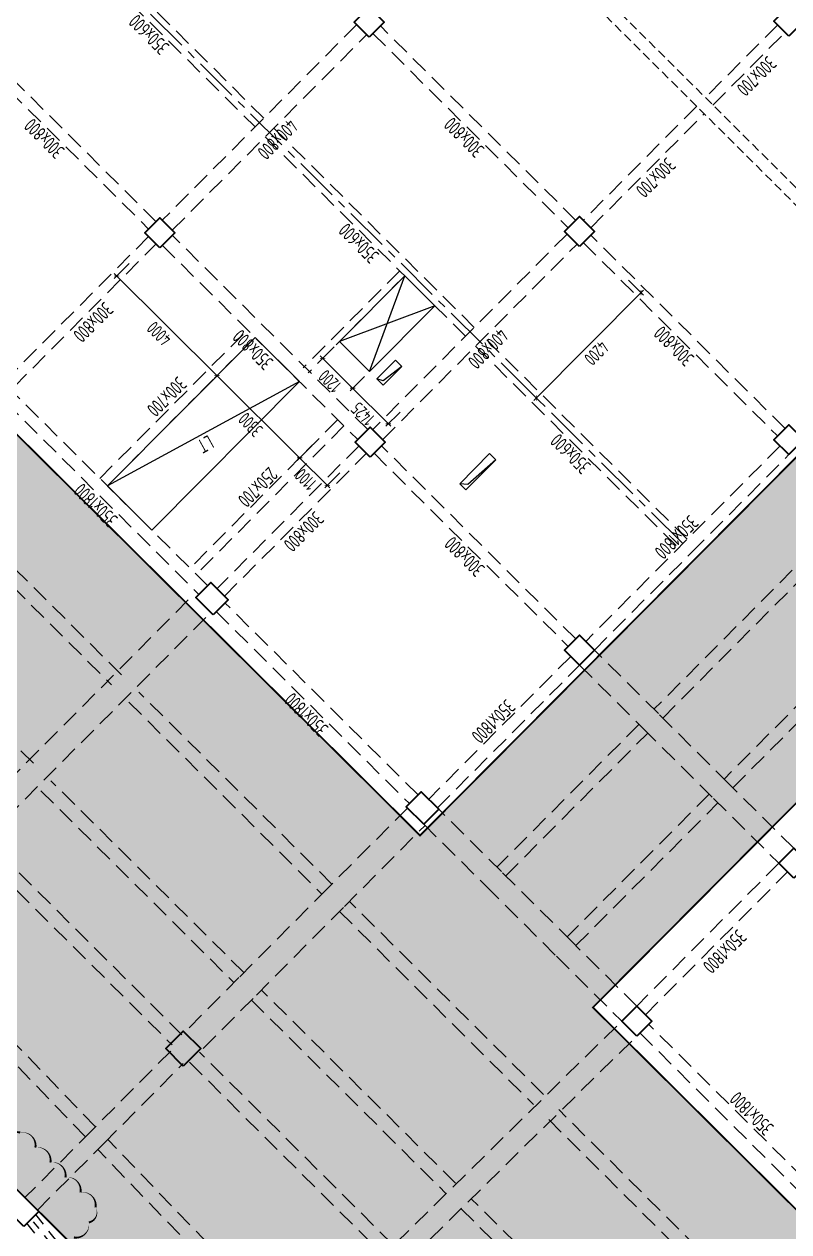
# Model space of a CAD drawing. Extents: x 517450926 to 520131079, y 3499134486 to 3500888201.
# Drawn here: x 518861568 to 518883207, y 3499950166 to 3499984341 of the extents above; entities that cross this region are included whole.
import ezdxf
from ezdxf.enums import TextEntityAlignment as Align

# ---------------------------------------------------------------- set-up
doc = ezdxf.new("R2010")
doc.units = 0
doc.header["$LTSCALE"] = 1000
doc.header["$MEASUREMENT"] = 0
for name, pattern in [('CENTER', [2, 1.25, -0.25, 0.25, -0.25]), ('DASHED', [0.75, 0.5, -0.25]), ('DASHED2', [0.375, 0.25, -0.125])]:
    doc.linetypes.add(name, pattern=pattern)
doc.layers.get('0').update_dxf_attribs({"linetype": 'CONTINUOUS'})
doc.layers.get('Defpoints').update_dxf_attribs({"color": 2, "linetype": 'CONTINUOUS'})
doc.layers.add('0_修订云线', color=1, linetype='CONTINUOUS', plot=False)
for name, color, linetype in [('S_AXIS', 8, 'CENTER'), ('S_AXIS_DIMS', 3, 'CONTINUOUS'), ('S_BEAM', 4, 'DASHED'), ('S_BEAM_SECD', 5, 'DASHED'), ('S_BEAM_SECD_TEXT_HORZ', 9, 'CONTINUOUS'), ('S_BEAM_TEXT_HORZ', 7, 'CONTINUOUS'), ('S_BEAM_TEXT_VERT', 41, 'CONTINUOUS'), ('S_COLU_BELW_DASH', 40, 'DASHED'), ('S_FLOR_ENHN', 91, 'DASHED'), ('S_HOLE', 201, 'CONTINUOUS'), ('S_PLAN_HACH', 254, 'CONTINUOUS'), ('S_STAR', 243, 'CONTINUOUS'), ('S_WALL_BELW_DASH', 40, 'DASHED2')]:
    doc.layers.add(name, color=color, linetype=linetype)
doc.styles.add('TH-STYLE3', font='tssdeng.shx', dxfattribs={"width": 0.7, "bigfont": 'tssdchn.shx'})
doc.styles.add('样式 1', font='Tssdeng.shx', dxfattribs={"width": 0.7, "bigfont": 'Tssdchn.shx'})
doc.dimstyles.new('TSSD_100_100', dxfattribs={"dimtxt": 375, "dimasz": 100, "dimexe": 100, "dimexo": 0, "dimgap": 125, "dimtad": 1, "dimdec": 1, "dimdsep": 46, "dimtxsty": 'TH-STYLE3', "dimblk": 'ARCHTICK', "dimcen": -100, "dimdle": 100, "dimclrt": 7, "dimadec": 0, "dimazin": 0, "dimtfac": 1, "dimtdec": 1, "dimtix": 1, "dimtmove": 2, "dimatfit": 3, "dimldrblk": 'ARCHTICK', "dimfxl": 0, "dimtolj": 1, "dimtzin": 0, "dimarcsym": 0})

# ---------------------------------------------------------------- blocks, each defined once
blk = doc.blocks.new('_ArchTick')
at = {"color": 0, "const_width": 0.25}
blk.add_lwpolyline([(-0.53, -0.53), (0.53, 0.53)], dxfattribs=at)
blk = doc.blocks.new('*D359')
at = {"layer": 'Defpoints', "color": 0, "transparency": 16777216}
for p in [(518864902, 3499977931), (518867738, 3499975110), (518867025, 3499974393)]:
    blk.add_point(p, dxfattribs=at)
at = {"layer": 'S_AXIS_DIMS', "color": 0, "lineweight": -2, "transparency": 16777216}
for p, q in [((518864541, 3499977569), (518864118, 3499977143)), ((518864118, 3499977285), (518867096, 3499974323)), ((518867377, 3499974748), (518866954, 3499974323))]:
    blk.add_line(p, q, dxfattribs=at)
at = {"layer": 'S_AXIS_DIMS', "color": 0, "lineweight": -2, "transparency": 16777216, "xscale": 100, "yscale": 100, "zscale": 100}
for p, rotation in [((518864189, 3499977214), 135.1572922659513), ((518867025, 3499974393), 315.1572922659514)]:
    blk.add_blockref('_ArchTick', p, dxfattribs=dict(at, rotation=rotation))
at = {"layer": 'S_AXIS_DIMS', "color": 7, "transparency": 16777216, "insert": (518865386, 3499975582), "char_height": 375, "attachment_point": 5, "rotation": 135.1573, "style": 'TH-STYLE3'}
blk.add_mtext('\\A1;4000', dxfattribs=at)
blk = doc.blocks.new('*D360')
at = {"layer": 'Defpoints', "color": 0, "transparency": 16777216}
for p in [(518867738, 3499975110), (518870636, 3499973345, 0), (518869365, 3499972066)]:
    blk.add_point(p, dxfattribs=at)
at = {"layer": 'S_AXIS_DIMS', "color": 0, "lineweight": -2, "transparency": 16777216}
for p, q in [((518867377, 3499974748), (518866954, 3499974323)), ((518866954, 3499974464), (518869436, 3499971996)), ((518869717, 3499972421), (518869294, 3499971995))]:
    blk.add_line(p, q, dxfattribs=at)
at = {"layer": 'S_AXIS_DIMS', "color": 0, "lineweight": -2, "transparency": 16777216, "xscale": 100, "yscale": 100, "zscale": 100}
for p, rotation in [((518867025, 3499974393), 135.1572922659514), ((518869365, 3499972066), 315.1572922659514)]:
    blk.add_blockref('_ArchTick', p, dxfattribs=dict(at, rotation=rotation))
at = {"layer": 'S_AXIS_DIMS', "color": 7, "transparency": 16777216, "insert": (518867974, 3499973008), "char_height": 375, "attachment_point": 5, "rotation": 135.1573, "style": 'TH-STYLE3'}
blk.add_mtext('\\A1;3300', dxfattribs=at)
blk = doc.blocks.new('*D361')
at = {"layer": 'Defpoints', "color": 0, "transparency": 16777216}
for p in [(518870636, 3499973345, 0), (518871311, 3499972463), (518870145, 3499971291)]:
    blk.add_point(p, dxfattribs=at)
at = {"layer": 'S_AXIS_DIMS', "color": 0, "lineweight": -2, "transparency": 16777216}
for p, q in [((518869717, 3499972421), (518869294, 3499971995)), ((518869294, 3499972137), (518870216, 3499971220)), ((518870497, 3499971645), (518870074, 3499971220))]:
    blk.add_line(p, q, dxfattribs=at)
at = {"layer": 'S_AXIS_DIMS', "color": 0, "lineweight": -2, "transparency": 16777216, "xscale": 100, "yscale": 100, "zscale": 100}
for p, rotation in [((518869365, 3499972066), 135.1572922659514), ((518870145, 3499971291), 315.1572922659514)]:
    blk.add_blockref('_ArchTick', p, dxfattribs=dict(at, rotation=rotation))
at = {"layer": 'S_AXIS_DIMS', "color": 7, "transparency": 16777216, "insert": (518869534, 3499971457), "char_height": 375, "attachment_point": 5, "rotation": 135.1573, "style": 'TH-STYLE3'}
blk.add_mtext('\\A1;1100', dxfattribs=at)
blk = doc.blocks.new('*D364')
at = {"layer": 'Defpoints', "color": 0, "transparency": 16777216}
for p in [(518877498, 3499978259), (518874536, 3499975281), (518876062, 3499973764)]:
    blk.add_point(p, dxfattribs=at)
at = {"layer": 'S_AXIS_DIMS', "color": 0, "lineweight": -2, "transparency": 16777216}
for p, q in [((518878669, 3499977094), (518879095, 3499976671)), ((518879094, 3499976813), (518875991, 3499973693)), ((518875707, 3499974116), (518876133, 3499973693))]:
    blk.add_line(p, q, dxfattribs=at)
at = {"layer": 'S_AXIS_DIMS', "color": 0, "lineweight": -2, "transparency": 16777216, "xscale": 100, "yscale": 100, "zscale": 100}
for p, rotation in [((518879024, 3499976742), 45.15729226595135), ((518876062, 3499973764), 225.1572922659514)]:
    blk.add_blockref('_ArchTick', p, dxfattribs=dict(at, rotation=rotation))
at = {"layer": 'S_AXIS_DIMS', "color": 7, "transparency": 16777216, "insert": (518877764, 3499975032), "char_height": 375, "attachment_point": 5, "rotation": 225.1573, "style": 'TH-STYLE3'}
blk.add_mtext('\\A1;4200', dxfattribs=at)
blk = doc.blocks.new('*D366')
at = {"layer": 'Defpoints', "color": 0, "transparency": 16777216}
for p in [(518841216, 3500002495), (518850749, 3499998586), (518848873, 3499995536), (518849511, 3499994669), (518922555, 3499921602)]:
    blk.add_point(p, dxfattribs=at)
at = {"layer": 'S_AXIS_DIMS', "color": 0, "lineweight": -2, "transparency": 16777216}
blk.add_arc((518849409, 3499994347), 1304, 72.4599, 135.1573, dxfattribs=at)
at = {"layer": 'S_AXIS_DIMS', "color": 0, "lineweight": -2, "transparency": 16777216, "xscale": 100, "yscale": 100, "zscale": 100}
for p, rotation in [((518849802, 3499995591), 342.4599091324877), ((518848484, 3499995267), 225.157292263152)]:
    blk.add_blockref('_ArchTick', p, dxfattribs=dict(at, rotation=rotation))
at = {"layer": 'S_AXIS_DIMS', "color": 7, "transparency": 16777216, "insert": (518849172, 3499995310), "char_height": 375, "attachment_point": 5, "rotation": 193.8086, "style": 'TH-STYLE3'}
blk.add_mtext('\\A1;63°', dxfattribs=at)
blk = doc.blocks.new('*D367')
at = {"layer": 'Defpoints', "color": 0, "transparency": 16777216}
for p in [(518857026, 3500004543), (518867350, 3500004217), (518861854, 3499999972), (518862766, 3499999891), (518845965, 3499982714)]:
    blk.add_point(p, dxfattribs=at)
at = {"layer": 'S_AXIS_DIMS', "color": 0, "lineweight": -2, "transparency": 16777216}
blk.add_arc((518862922, 3499999765), 1088, 140.9833, 225.1573, dxfattribs=at)
at = {"layer": 'S_AXIS_DIMS', "color": 0, "lineweight": -2, "transparency": 16777216, "xscale": 100, "yscale": 100, "zscale": 100}
for p, rotation in [((518862077, 3500000450), 50.98325537806863), ((518862155, 3499998994), 315.1572922634125)]:
    blk.add_blockref('_ArchTick', p, dxfattribs=dict(at, rotation=rotation))
at = {"layer": 'S_AXIS_DIMS', "color": 7, "transparency": 16777216, "insert": (518861524, 3499999690), "char_height": 375, "attachment_point": 5, "rotation": 93.0703, "style": 'TH-STYLE3'}
blk.add_mtext('\\A1;84°', dxfattribs=at)
blk = doc.blocks.new('*D368')
at = {"layer": 'Defpoints', "color": 0, "transparency": 16777216}
for p in [(518870344, 3499975214), (518871195, 3499974368), (518870866, 3499974037)]:
    blk.add_point(p, dxfattribs=at)
at = {"layer": 'S_AXIS_DIMS', "color": 0, "lineweight": -2, "transparency": 16777216}
for p, q in [((518869944, 3499974953), (518870937, 3499973966)), ((518870344, 3499975214), (518869945, 3499974812)), ((518871195, 3499974368), (518870795, 3499973966))]:
    blk.add_line(p, q, dxfattribs=at)
at = {"layer": 'S_AXIS_DIMS', "color": 0, "lineweight": -2, "transparency": 16777216, "xscale": 100, "yscale": 100, "zscale": 100}
for p, rotation in [((518870015, 3499974883), 135.1572922659513), ((518870866, 3499974037), 315.1572922659514)]:
    blk.add_blockref('_ArchTick', p, dxfattribs=dict(at, rotation=rotation))
at = {"layer": 'S_AXIS_DIMS', "color": 7, "transparency": 16777216, "insert": (518870220, 3499974238), "char_height": 375, "attachment_point": 5, "rotation": 135.1573, "style": 'TH-STYLE3'}
blk.add_mtext('\\A1;1200', dxfattribs=at)
blk = doc.blocks.new('*D369')
at = {"layer": 'Defpoints', "color": 0, "transparency": 16777216}
for p in [(518871195, 3499974368), (518872205, 3499973363), (518871876, 3499973032)]:
    blk.add_point(p, dxfattribs=at)
at = {"layer": 'S_AXIS_DIMS', "color": 0, "lineweight": -2, "transparency": 16777216}
for p, q in [((518871195, 3499974368), (518870795, 3499973966)), ((518870795, 3499974107), (518871947, 3499972961)), ((518872205, 3499973363), (518871806, 3499972961))]:
    blk.add_line(p, q, dxfattribs=at)
at = {"layer": 'S_AXIS_DIMS', "color": 0, "lineweight": -2, "transparency": 16777216, "xscale": 100, "yscale": 100, "zscale": 100}
for p, rotation in [((518870866, 3499974037), 135.1572922659513), ((518871876, 3499973032), 315.1572922659514)]:
    blk.add_blockref('_ArchTick', p, dxfattribs=dict(at, rotation=rotation))
at = {"layer": 'S_AXIS_DIMS', "color": 7, "transparency": 16777216, "insert": (518871151, 3499973313), "char_height": 375, "attachment_point": 5, "rotation": 135.1573, "style": 'TH-STYLE3'}
blk.add_mtext('\\A1;1425', dxfattribs=at)
blk = doc.blocks.new('*D385')
at = {"layer": 'Defpoints', "color": 0, "transparency": 16777216}
for p in [(518861770, 3499950533), (518869207, 3499946524), (518866652, 3499945183), (518866659, 3499944387), (518852740, 3499929966)]:
    blk.add_point(p, dxfattribs=at)
at = {"layer": 'S_AXIS_DIMS', "color": 0, "lineweight": -2, "transparency": 16777216}
blk.add_arc((518866847, 3499944151), 1050, 45.1573, 128.5025, dxfattribs=at)
at = {"layer": 'S_AXIS_DIMS', "color": 0, "lineweight": -2, "transparency": 16777216, "xscale": 100, "yscale": 100, "zscale": 100}
for p, rotation in [((518866193, 3499944973), 218.5024925639422), ((518867588, 3499944895), 315.1572922649478)]:
    blk.add_blockref('_ArchTick', p, dxfattribs=dict(at, rotation=rotation))
at = {"layer": 'S_AXIS_DIMS', "color": 7, "transparency": 16777216, "insert": (518866888, 3499944887), "char_height": 375, "attachment_point": 5, "rotation": 176.8299, "style": 'TH-STYLE3'}
blk.add_mtext('\\A1;83°', dxfattribs=at)

msp = doc.modelspace()

# ---------------------------------------------------------------- hatches: boundary and pattern name
at = {"layer": 'S_PLAN_HACH', "transparency": 33554636}
h = msp.add_hatch(dxfattribs=at)
h.set_pattern_fill('GRASS', color=256, scale=1200)
h.set_pattern_definition([(225.1573, (518630193.4, 3500156019.2), (3.2943, -1199.9955), [225, -1472.0563]), (180.1573, (518630193.4, 3500156019.2), (3.2943, -1199.9955), [225, -975]), (270.1573, (518630193.4, 3500156019.2), (1199.9955, 3.2943), [225, -975])])
h.paths.add_polyline_path([(518892544.8748, 3499885019.7634), (518939602.9066, 3499932336.881), (518853937.5881, 3500017533.1375), (518824544.1408, 3499987977.8597), (518807066.1688, 3500005360.1205), (518789401.5894, 3499987598.2858)])
h.paths.add_polyline_path([(518872771.3085, 3499961381.5195), (518891070.2863, 3499979781.2453), (518855015.3322, 3500015638.7799), (518847251.4884, 3500007832.191), (518838870.2522, 3499992276.2557), (518853244.8749, 3499977980.3415), (518854655.2008, 3499979398.4321)], flags=16)
h.paths.add_polyline_path([(518888567.9664, 3499899623.5165), (518900414.707, 3499911535.4813), (518891126.2134, 3499920773.1156), (518893488.5092, 3499923148.4174), (518869522.7777, 3499946982.9241), (518867654.0959, 3499945103.9541), (518861556.3062, 3499951168.3553), (518807066.174, 3500005360.1257), (518800155.5795, 3499998411.4796), (518821356.0322, 3499977327.1103), (518815432.6637, 3499971371.1297), (518847091.5418, 3499939885.6003), (518845116.4659, 3499937899.6503), (518870642.7117, 3499912514.413), (518873110.7821, 3499914996.0718)], flags=16)
h.paths.add_polyline_path([(518916413.0474, 3499917978.7417), (518934147.8949, 3499935811.2312), (518895398.5686, 3499974348.3849), (518877663.7211, 3499956515.8953), (518905351.3808, 3499928978.7204), (518905739.7801, 3499929369.2582), (518908505.0569, 3499926619.1228), (518908117.2173, 3499926229.1478)], flags=16)
h.paths.add_polyline_path([(518874117.2085, 3499912462.1235), (518872556.991, 3499914013.798), (518873050.605, 3499914510.1297), (518874610.8225, 3499912958.4552)], flags=16)
h.paths.add_polyline_path([(518845186.4337, 3499938395.4471), (518844122.8657, 3499939453.1915), (518845815.2551, 3499941154.8983), (518846878.823, 3499940097.1539)], flags=16)
h.paths.add_polyline_path([(518815855.7722, 3499971796.5679), (518801852.1079, 3499985723.5421), (518807352.3678, 3499991254.0846), (518821356.0321, 3499977327.1104)], flags=16)
h.paths.add_polyline_path([(518831979.7124, 3499945253.2983), (518814501.748, 3499962635.5655), (518819473.3335, 3499967634.5233), (518836951.3, 3499950252.2566)], flags=16)

# ---------------------------------------------------------------- linework, layer by layer
at = {"layer": '0_修订云线'}
msp.add_lwpolyline([(518858498.1603, 3499950104.8191, 0, 60, -0.52056705), (518858921.258, 3499950530.2463, 0, 60, -0.52056705), (518859344.3558, 3499950955.6734, 0, 60, -0.52056705), (518859767.4535, 3499951381.1006, 0, 60, -0.52056705), (518860190.5513, 3499951806.5278, 0, 60, -0.52056705), (518860613.649, 3499952231.955, 0, 60, -0.52056705), (518861036.7468, 3499952657.3822, 0, 60, -0.52056705), (518861460.1449, 3499952973.4101, 0, 60, -0.52056705), (518861885.572, 3499952550.3123, 0, 60, -0.52056705), (518862310.9992, 3499952127.2146, 0, 60, -0.52056705), (518862736.4264, 3499951704.1168, 0, 60, -0.52056705), (518863161.8536, 3499951281.0191, 0, 60, -0.52056705), (518863587.2808, 3499950857.9213, 0, 60, -0.52056705), (518863398.3361, 3499950433.137, 0, 60, -0.52056705), (518862975.2384, 3499950007.7098, 0, 60, -0.52056705)], format="xyseb", dxfattribs=at)
at = {"layer": 'S_AXIS'}
for p, q in [((518880208.6536, 3499969639.7738), (518843409.2019, 3500006237.7295)), ((518866659.0396, 3499944387.0419), (518861770.2209, 3499950532.5806))]:
    msp.add_line(p, q, dxfattribs=at)
at = {"layer": 'S_BEAM'}
for p, q in [((518868349.1914, 3499981681.1101), (518862712.2812, 3499987287.1554)), ((518862465.4741, 3499987038.9895), (518868102.3844, 3499981432.9443)), ((518865298.9618, 3499978755.8982), (518859768.4084, 3499984256.169)), ((518870975.9115, 3499984322.2921), (518865475.6408, 3499978791.7387)), ((518877178.311, 3499978788.5103), (518871647.7575, 3499984288.7811)), ((518882890.713, 3499984319.6461), (518880845.7223, 3499982263.3964)), ((518859556.8595, 3499984043.4554), (518865087.4129, 3499978543.1846)), ((518865759.2589, 3499978509.6736), (518871259.5296, 3499984040.2269)), ((518871436.2087, 3499984076.0675), (518876966.7621, 3499978575.7967)), ((518881058.4359, 3499982051.8475), (518883103.4266, 3499984108.0972)), ((518880598.9153, 3499982015.2305), (518877390.4422, 3499978789.0927)), ((518877603.1558, 3499978577.5438), (518880811.6289, 3499981803.6816)), ((518868386.0025, 3499981150.8791), (518874058.365, 3499975509.5757)), ((518874305.172, 3499975757.7416), (518868632.8095, 3499981399.045)), ((518871290.2003, 3499972867.9817), (518865759.64, 3499978368.2456)), ((518876931.8921, 3499978398.9235), (518871431.6214, 3499972868.3702)), ((518883098.8394, 3499972900.3999), (518877603.7382, 3499978365.4125)), ((518865087.9953, 3499978331.0534), (518861068.5666, 3499974289.4951)), ((518861281.2802, 3499974077.9462), (518865300.7089, 3499978119.5045)), ((518865477.5749, 3499978084.6275), (518871008.1351, 3499972584.3636)), ((518871715.2395, 3499972586.305), (518877215.5102, 3499978116.8584)), ((518877392.1893, 3499978152.6989), (518882887.2905, 3499972687.6863)), ((518872197.1213, 3499977360.6281), (518869464.601, 3499974613.0635)), ((518872338.9304, 3499977219.5955), (518869606.4101, 3499974472.0309)), ((518863710.2415, 3499971485.9863, 0.0448), (518867888.3302, 3499975687.0782, 0.0448)), ((518863922.9553, 3499971274.4376, 0.0432), (518868101.0441, 3499975475.5296, -0.0315)), ((518880332.0572, 3499969763.8567), (518874588.7901, 3499975475.6764)), ((518874341.9831, 3499975227.5106), (518880085.2501, 3499969515.6909)), ((518861052.6809, 3499973635.3716), (518866512.3333, 3499968205.6206)), ((518866759.1404, 3499968453.7865), (518861299.4879, 3499973883.5375)), ((518870440.8982, 3499973148.4932, 0.0179), (518866262.8083, 3499968947.4002, 0.004)), ((518870618.1597, 3499972972.2027, 0.0143), (518866440.0698, 3499968771.1096, 0.0143)), ((518871043.9759, 3499972407.6848), (518867024.5473, 3499968366.1266)), ((518877175.4708, 3499966944.4193), (518871680.3696, 3499972409.4319)), ((518882958.7773, 3499972405.0388), (518877458.5065, 3499966874.4854)), ((518867237.2609, 3499968154.5777), (518871256.6895, 3499972196.136)), ((518871468.8207, 3499972196.7183), (518876963.9219, 3499966731.7057)), ((518880456.8195, 3499969392.9668), (518883206.9432, 3499972158.2318)), ((518877706.6724, 3499966627.6783), (518880456.8195, 3499969392.9668)), ((518872715.1212, 3499962530.4181), (518867255.4723, 3499967960.1726)), ((518867008.6652, 3499967712.0068), (518872468.3141, 3499962282.2523)), ((518877035.4088, 3499966449.0581), (518873015.9802, 3499962407.4998)), ((518873264.146, 3499962160.6928), (518877283.5747, 3499966202.2511)), ((518882920.4848, 3499960596.2058), (518878901.0561, 3499956554.6475)), ((518879149.222, 3499956307.8405), (518883168.6506, 3499960349.3988)), ((518878991.531, 3499955794.7534), (518884451.1799, 3499950364.9989)), ((518884697.987, 3499950613.1647), (518879238.338, 3499956042.9193)), ((518866534.799, 3499944262.1173), (518861645.9803, 3499950407.656)), ((518866783.2803, 3499944511.9665), (518861894.4615, 3499950657.5052))]:
    msp.add_line(p, q, dxfattribs=at)
at = {"layer": 'S_BEAM_SECD'}
for p, q in [((518864320.6287, 3499965930.9619), (518858860.9798, 3499971360.7164)), ((518858578.9135, 3499971077.0993), (518864038.5624, 3499965647.3448)), ((518884890.9265, 3499970483.4691), (518879390.6564, 3499964952.9151)), ((518879638.8222, 3499964706.108), (518885139.0924, 3499970236.6621)), ((518861829.0349, 3499963425.6697), (518856369.386, 3499968855.4242)), ((518886876.2543, 3499968509.012), (518881375.9835, 3499962978.4586)), ((518860042.112, 3499961841.5876), (518866353.3081, 3499968187.4819)), ((518881624.1494, 3499962731.6516), (518887124.4202, 3499968262.205)), ((518860538.4437, 3499961347.9736), (518866849.6399, 3499967693.8679)), ((518879514.7195, 3499964829.5313), (518877706.6724, 3499966627.6783)), ((518877283.5746, 3499966202.2512), (518879091.6217, 3499964404.1041)), ((518870276.6212, 3499960007.5815), (518864816.9604, 3499965437.3478)), ((518864534.8942, 3499965153.7308), (518869994.5561, 3499959723.9633)), ((518881500.0466, 3499962855.0748), (518879514.7592, 3499964829.4918)), ((518878967.5587, 3499964527.4878), (518874948.1295, 3499960485.9281)), ((518879091.6614, 3499964404.0646), (518881076.9489, 3499962429.6476)), ((518875196.2953, 3499960239.121), (518879215.7245, 3499964280.6808)), ((518862043.3004, 3499962648.4386), (518867502.9727, 3499957218.6608)), ((518867785.0378, 3499957502.279), (518862325.3667, 3499962932.0556)), ((518883343.5826, 3499961021.6331), (518881500.0863, 3499962855.0353)), ((518880952.8858, 3499962553.0314), (518876933.4552, 3499958511.4712)), ((518877181.6211, 3499958264.6642), (518881201.0516, 3499962306.2244)), ((518881076.9886, 3499962429.6081), (518882920.4849, 3499960596.2059)), ((518872415.6232, 3499962158.3613), (518870135.6135, 3499959865.7974)), ((518875072.1927, 3499960362.5442), (518873299.5981, 3499962125.4346)), ((518870631.9453, 3499959372.1835), (518872911.9551, 3499961664.7473)), ((518872876.5004, 3499961700.0075), (518874649.1146, 3499959937.0975)), ((518866033.8844, 3499955741.4834), (518860574.2054, 3499961171.2678)), ((518860292.1402, 3499960887.6497), (518865751.8192, 3499955457.8653)), ((518877057.5183, 3499958388.0872), (518875072.2324, 3499960362.5047)), ((518874649.1146, 3499959937.0975), (518876634.4402, 3499957962.6405)), ((518870135.5637, 3499959865.7473), (518867644.0301, 3499957360.4949)), ((518868140.3619, 3499956866.881), (518870631.8955, 3499959372.1334)), ((518870490.8878, 3499959230.3493), (518875985.9759, 3499953765.3496)), ((518876268.0422, 3499954048.9667), (518870772.9529, 3499959513.9675)), ((518863303.2862, 3499952854.039), (518857785.3556, 3499958579.7271)), ((518863585.4148, 3499953137.721), (518858067.4844, 3499958863.409)), ((518878901.0561, 3499956554.6475), (518877057.5577, 3499958388.0481)), ((518876634.4405, 3499957962.6402), (518878477.9583, 3499956129.2203)), ((518867643.9877, 3499957360.4523), (518866139.6588, 3499955847.8403)), ((518866635.9905, 3499955354.2263), (518868140.3195, 3499956866.8383)), ((518873776.4484, 3499951543.6745), (518868281.3695, 3499957008.665)), ((518867999.3044, 3499956725.0468), (518873494.3822, 3499951260.0574)), ((518872095.8324, 3499949853.7943), (518878477.9718, 3499956129.2072)), ((518872521.2862, 3499949430.6701), (518878903.803, 3499955706.5424)), ((518865716.9494, 3499955280.9922), (518863476.0049, 3499953027.7087)), ((518871989.8524, 3499949818.1624), (518866530.2169, 3499955247.8702)), ((518863830.5277, 3499952675.1274), (518866071.472, 3499954928.4107)), ((518866248.1517, 3499954964.252), (518871707.7872, 3499949534.5443)), ((518882224.0228, 3499948125.5981), (518876693.4694, 3499953625.8689)), ((518876411.4031, 3499953342.2519), (518881941.9565, 3499947841.9811)), ((518863475.9587, 3499953027.6623), (518861591.7633, 3499951133.0922)), ((518869380.9691, 3499947123.9562), (518863932.4542, 3499952777.6151)), ((518861946.286, 3499950780.5108), (518863830.4815, 3499952675.0809)), ((518869092.9492, 3499946846.3872), (518863650.3256, 3499952493.933)), ((518879732.4291, 3499945620.3059), (518874220.7891, 3499951101.7668)), ((518873935.555, 3499950821.3002), (518879450.3628, 3499945336.6889))]:
    msp.add_line(p, q, dxfattribs=at)
at = {"layer": 'S_COLU_BELW_DASH', "linetype": 'ByBlock', "lineweight": 35}
for points in [[(518883209.7833, 3499984002.3227), (518882784.3561, 3499984425.4204), (518883207.4539, 3499984850.8476), (518883632.8811, 3499984427.7499)], [(518871330.4342, 3499983969.7106), (518870905.007, 3499984392.8084), (518871328.1047, 3499984818.2356), (518871753.5319, 3499984395.1378)], [(518865407.0656, 3499978013.73), (518864981.6384, 3499978436.8278), (518865404.7362, 3499978862.255), (518865830.1634, 3499978439.1572)], [(518877286.4148, 3499978046.3421), (518876860.9876, 3499978469.4398), (518877284.0853, 3499978894.867), (518877709.5125, 3499978471.7693)], [(518871363.0462, 3499972090.3615), (518870937.619, 3499972513.4592), (518871360.7168, 3499972938.8864), (518871786.144, 3499972515.7887)], [(518883206.9431, 3499972158.2317), (518882781.5159, 3499972581.3294), (518883204.6137, 3499973006.7566), (518883630.0408, 3499972583.6589)], [(518866920.5198, 3499967623.376), (518866424.1881, 3499968116.9901), (518866847.2858, 3499968542.4173), (518867343.6175, 3499968048.8032)], [(518877283.5745, 3499966202.2511), (518876858.1474, 3499966625.3488), (518877281.2451, 3499967050.776), (518877706.6723, 3499966627.6783)], [(518872876.5004, 3499961700.0075), (518872380.1687, 3499962193.6215), (518872803.2664, 3499962619.0487), (518873299.5981, 3499962125.4347)], [(518883345.9119, 3499960173.1081), (518882920.4848, 3499960596.2058), (518883343.5825, 3499961021.633), (518883769.0097, 3499960598.5353)], [(518878903.3855, 3499955706.1226), (518878477.9583, 3499956129.2204), (518878901.0561, 3499956554.6476), (518879326.4833, 3499956131.5498)], [(518866071.6782, 3499954857.7202), (518865575.3465, 3499955351.3343), (518866068.9605, 3499955847.666), (518866565.2922, 3499955354.0519)], [(518861558.6721, 3499950319.867), (518860636.9181, 3499951236.5739), (518861060.0159, 3499951662.001), (518861981.7698, 3499950745.2942)]]:
    msp.add_lwpolyline(points, close=True, dxfattribs=at)
at = {"layer": 'S_FLOR_ENHN', "linetype": 'ByBlock', "const_width": 50}
for points in [[(518872771.3085, 3499961381.5195), (518891070.2863, 3499979781.2453), (518855015.3322, 3500015638.7799), (518847251.4884, 3500007832.191), (518838870.2522, 3499992276.2557), (518853244.8749, 3499977980.3415), (518854655.2008, 3499979398.4321)], [(518888567.9664, 3499899623.5165), (518900414.707, 3499911535.4813), (518891126.2134, 3499920773.1156), (518893488.5092, 3499923148.4174), (518869522.7777, 3499946982.9241), (518867654.0959, 3499945103.9541), (518861556.3062, 3499951168.3553), (518807066.174, 3500005360.1257), (518800155.5795, 3499998411.4796), (518821356.0322, 3499977327.1103), (518815432.6637, 3499971371.1297), (518847091.5418, 3499939885.6003), (518845116.4659, 3499937899.6503), (518870642.7117, 3499912514.413), (518873110.7821, 3499914996.0718)], [(518916413.0474, 3499917978.7417), (518934147.8949, 3499935811.2312), (518895398.5686, 3499974348.3849), (518877663.7211, 3499956515.8953), (518905351.3808, 3499928978.7204), (518905739.7801, 3499929369.2582), (518908505.0569, 3499926619.1228), (518908117.2173, 3499926229.1478)]]:
    msp.add_lwpolyline(points, close=True, dxfattribs=at)
at = {"layer": 'S_HOLE'}
for p, q in [((518871338.7193, 3499974512.1454), (518872338.9304, 3499977219.5955)), ((518873189.7837, 3499976373.4011), (518870487.866, 3499975358.3398))]:
    msp.add_line(p, q, dxfattribs=at)
for points in [[(518871338.7193, 3499974512.1454), (518870487.8649, 3499975358.3409), (518872338.9293, 3499977219.5966), (518873189.7837, 3499976373.4011)], [(518871728.6942, 3499974124.3058), (518871551.4329, 3499974300.5965), (518872080.3051, 3499974832.3805), (518872257.5664, 3499974656.0898)], [(518874070.2908, 3499971160.8745), (518873893.0295, 3499971337.1652), (518874739.225, 3499972188.0196), (518874916.4863, 3499972011.7288)]]:
    msp.add_lwpolyline(points, close=True, dxfattribs=at)
for points in [[(518872257.5664, 3499974656.0898), (518871726.8271, 3499974249.136), (518871551.4329, 3499974300.5965)], [(518874916.4863, 3499972011.7288), (518874120.484, 3499971315.241), (518873893.0295, 3499971337.1652)]]:
    msp.add_lwpolyline(points, dxfattribs=at)
at = {"layer": 'S_STAR'}
msp.add_line((518869359.6012, 3499974223.8653), (518863922.9553, 3499971274.4376, 0.0432), dxfattribs=at)
msp.add_lwpolyline([(518865181.5123, 3499970022.7734), (518863922.956, 3499971274.4384), (518868101.0449, 3499975475.5303), (518869359.6012, 3499974223.8653)], close=True, dxfattribs=at)
at = {"layer": 'S_WALL_BELW_DASH'}
for points in [[(518935101.7104, 3499927810.9027), (518862801.9145, 3499999714.8201), (518865305.2429, 3500002231.931), (518863141.2089, 3500004384.1158)], [(518863636.1745, 3500004385.4818), (518865800.2157, 3500002233.2898), (518863296.8874, 3499999716.1789), (518935348.5174, 3499928059.0685)]]:
    msp.add_lwpolyline(points, dxfattribs=at)

# ---------------------------------------------------------------- texts
at = {"layer": 'S_BEAM_SECD_TEXT_HORZ', "linetype": 'Continuous', "style": 'TH-STYLE3', "width": 0.7}
for s, p in [('300x700', (518865463.924, 3499973937.6893)), ('250x700', (518868039.4954, 3499971376.2221))]:
    msp.add_text(s, height=400, rotation=225.15729297, dxfattribs=at).set_placement(p, align=Align.CENTER)
at = {"layer": 'S_BEAM_TEXT_HORZ', "linetype": 'Continuous', "style": '样式 1', "width": 0.7}
for s, p in [('350x600', (518865237.4438, 3499984189.2255)), ('300x800', (518862275.6508, 3499981246.5786)), ('300x800', (518874154.9999, 3499981279.1907)), ('350x600', (518871175.6983, 3499978283.486)), ('350x800', (518868179.5049, 3499975270.7966)), ('300x800', (518880093.2544, 3499975373.4512)), ('350x600', (518877167.1311, 3499972324.8593)), ('350x1800', (518863733.0612, 3499970870.778)), ('300x800', (518874169.8859, 3499969417.4706)), ('350x1800', (518869689.0438, 3499964947.4114)), ('350x1800', (518882293.7086, 3499953655.3804))]:
    msp.add_text(s, height=400, rotation=135.15728815, dxfattribs=at).set_placement(p, align=Align.CENTER)
at = {"layer": 'S_BEAM_TEXT_VERT', "linetype": 'Continuous', "style": '样式 1', "width": 0.7}
for s, p in [('300x700', (518882153.7725, 3499983007.5299)), ('400x800', (518868599.6884, 3499981220.0566)), ('300x700', (518879298.039, 3499980136.0736)), ('300x800', (518863381.2887, 3499976043.8318)), ('400x800', (518874555.669, 3499975296.6881)), ('300x800', (518869337.2693, 3499970120.4632)), ('350x1800', (518879885.3425, 3499969961.2912)), ('350x1800', (518874702.3951, 3499964749.8082)), ('350x1800', (518881250.2922, 3499958237.7642))]:
    msp.add_text(s, height=400, rotation=225.15729781, dxfattribs=at).set_placement(p, align=Align.CENTER)
at = {"layer": 'S_STAR', "style": 'TH-STYLE3', "width": 0.7}
msp.add_text('LT', height=400, rotation=208.93313291, dxfattribs=at).set_placement((518866601.6286, 3499972629.663), align=Align.CENTER)

# ---------------------------------------------------------------- dimensions: what is measured, and where the dimension line sits
at = {"layer": 'S_AXIS_DIMS'}
for base, line1, line2, picture, middle in [((518861854.1919, 3499999971.7639), ((518867350.3912, 3500004217.47), (518845964.7878, 3499982714.1247)), ((518862766.074, 3499999891.4991), (518857025.7736, 3500004542.681)), '*D367', (518861523.8635, 3499999689.9457)), ((518848873.3615, 3499995536.1288), ((518922554.9531, 3499921601.8611), (518841216.1043, 3500002495.3376)), ((518849510.9147, 3499994669.0496), (518850748.853, 3499998585.7298)), '*D366', (518849172.4828, 3499995310.1202)), ((518866651.6875, 3499945182.6645), ((518869207.1882, 3499946523.786), (518852740.2883, 3499929966.2249)), ((518866659.0396, 3499944387.0419), (518861770.2209, 3499950532.5806)), '*D385', (518866887.8732, 3499944887.3683))]:
    dim = msp.add_angular_dim_2l(base=base, line1=line1, line2=line2, dimstyle='TSSD_100_100', dxfattribs=at)
    dim.commit()
    dim.dimension.update_dxf_attribs({"geometry": picture, "text_midpoint": middle})
for base, p1, p2, angle, picture, middle in [((518876061.927, 3499973763.795), (518877497.9636, 3499978259.0557), (518874536.2911, 3499975281.0772), 225.15729227, '*D364', (518877764.3399, 3499975032.4208)), ((518867024.8613, 3499974393.4217), (518864901.6422, 3499977930.9576), (518867737.8218, 3499975110.3075), 135.15729227, '*D359', (518865386.4081, 3499975582.1701)), ((518869364.7125, 3499972066.3824), (518867737.8218, 3499975110.3075), (518870636.4116, 3499973345.0831, 0.0181), 135.15729227, '*D360', (518867974.4235, 3499973008.3254)), ((518870865.9367, 3499974036.7599), (518870344.0239, 3499975213.708), (518871194.8783, 3499974367.5125), 135.15729227, '*D368', (518870220.1461, 3499974238.281)), ((518871876.3271, 3499973031.9019), (518871194.8783, 3499974367.5125), (518872205.2687, 3499973362.6545), 135.15729227, '*D369', (518871150.7685, 3499973312.7542)), ((518870144.6624, 3499971290.7032), (518870636.4116, 3499973345.0831, 0.0181), (518871310.5879, 3499972463.048), 135.15729227, '*D361', (518869534.324, 3499971456.9662))]:
    dim = msp.add_linear_dim(base=base, p1=p1, p2=p2, angle=angle, dimstyle='TSSD_100_100', dxfattribs=at)
    dim.commit()
    dim.dimension.update_dxf_attribs({"geometry": picture, "text_midpoint": middle})

doc.saveas('drawing.dxf')
